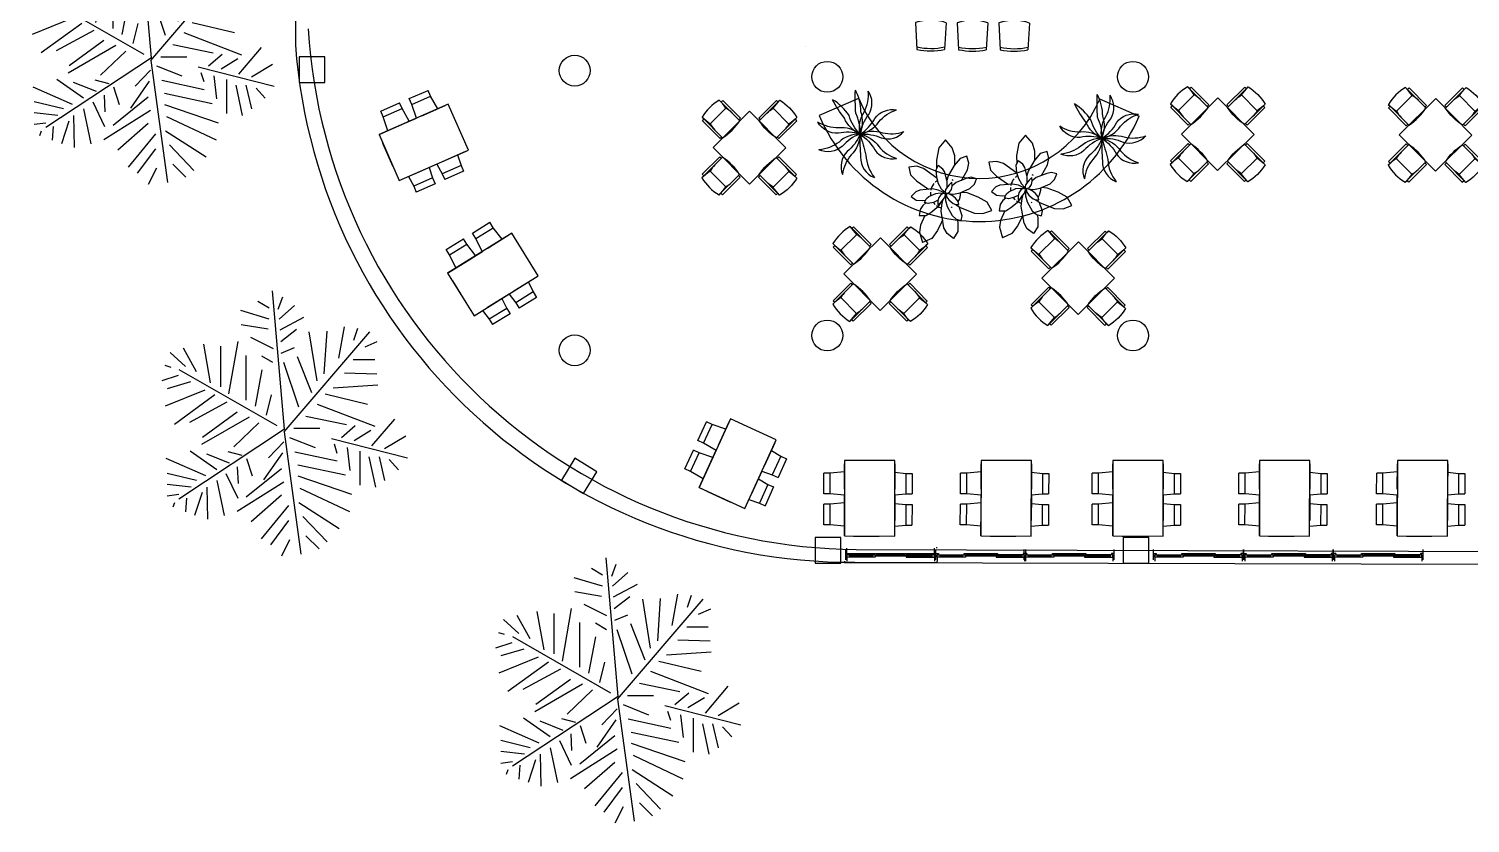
# Model space of a CAD drawing. Header units: millimetres. Extents: x -17017 to 2697, y 1903 to 18260.
# Drawn here: x -16979.64 to -16974.03, y 18212.5 to 18215.59 of the extents above; entities that cross this region are included whole.
import ezdxf

# ---------------------------------------------------------------- set-up
doc = ezdxf.new("R2010")
doc.units = ezdxf.units.MM
for name, color, linetype in [('1', 7, 'Continuous'), ('3DJORDAN', 30, 'Continuous'), ('B-FURNITURE', 22, 'Continuous'), ('CAY', 94, 'Continuous'), ('DENIZLIK', 16, 'Continuous'), ('DUVAR', 7, 'Continuous'), ('NOI THAT', 42, 'Continuous'), ('PENCERE', 3, 'Continuous'), ('sıva', 181, 'Continuous')]:
    doc.layers.add(name, color=color, linetype=linetype)
doc.styles.add('ATT', font='romans.shx')

# ---------------------------------------------------------------- blocks, each defined once
blk = doc.blocks.new('table-21')
at = {"color": 0, "linetype": 'ByBlock'}
for p, q in [((-2.289, 0.05), (-2.259, 0.572)), ((-1.689, 0.05), (-1.719, 0.572)), ((-1.48, 0.05), (-1.45, 0.572)), ((-0.88, 0.05), (-0.911, 0.572)), ((-0.669, 0.048), (-0.639, 0.57)), ((-0.069, 0.048), (-0.1, 0.57)), ((-2.4, 0), (-1.2, 0)), ((-2.4, -0.8), (-2.4, 0)), ((-1.2, 0), (0, 0)), ((0, 0), (0, -0.8)), ((-2.45, -0.5), (-2.972, -0.53)), ((0.05, -0.5), (0.572, -0.53)), ((-2.4, -1.6), (-2.4, -0.8)), ((0, -0.8), (0, -1.6)), ((-2.972, -1.07), (-2.45, -1.1)), ((0.05, -1.1), (0.572, -1.07)), ((-1.2, -1.6), (-2.4, -1.6)), ((-2.289, -1.65), (-2.259, -2.172)), ((-1.719, -2.172), (-1.689, -1.65)), ((-1.48, -1.65), (-1.45, -2.172)), ((0, -1.6), (-1.2, -1.6)), ((-0.911, -2.172), (-0.88, -1.65)), ((-0.657, -2.172), (-0.687, -1.65)), ((-0.087, -1.65), (-0.118, -2.172))]:
    blk.add_line(p, q, dxfattribs=at)
for centre, radius, start, end in [((-1.989, -0.707), 1.307, 78.0851, 101.9149), ((-1.18, -0.707), 1.307, 78.0851, 101.9149), ((-0.369, -0.708), 1.307, 78.0851, 101.9149), ((-1.989, -0.707), 1.257, 77.4636, 102.5364), ((-1.18, -0.707), 1.257, 77.4636, 102.5364), ((-0.369, -0.708), 1.257, 77.4636, 102.5364), ((-1.989, 0.925), 0.925, 251.0754, 288.9246), ((-1.18, 0.925), 0.925, 251.0754, 288.9246), ((-0.369, 0.923), 0.925, 251.0754, 288.9246), ((-1.693, -0.8), 1.307, 168.0851, 191.9149), ((-1.693, -0.8), 1.257, 167.4636, 192.5364), ((-3.325, -0.8), 0.925, 341.0754, 18.9246), ((0.925, -0.8), 0.925, 161.0754, 198.9246), ((-0.707, -0.8), 1.257, 347.4636, 12.5364), ((-0.707, -0.8), 1.307, 348.0851, 11.9149), ((-1.989, -2.525), 0.925, 71.0754, 108.9246), ((-1.18, -2.525), 0.925, 71.0754, 108.9246), ((-0.387, -2.525), 0.925, 71.0754, 108.9246), ((-1.989, -0.893), 1.257, 257.4636, 282.5364), ((-1.989, -0.893), 1.307, 258.0851, 281.9149), ((-1.18, -0.893), 1.257, 257.4636, 282.5364), ((-1.18, -0.893), 1.307, 258.0851, 281.9149), ((-0.387, -0.893), 1.257, 257.4636, 282.5364), ((-0.387, -0.893), 1.307, 258.0851, 281.9149)]:
    blk.add_arc(centre, radius, start, end, dxfattribs=at)
blk = doc.blocks.new('UI')
at = {"layer": 'B-FURNITURE', "color": 33}
for points in [[(189108, 81976), (189155, 81976)], [(189153, 81490), (189108, 81490), (189108, 81976)], [(189153, 81463), (189153, 82028)], [(189622, 81976), (189668, 81976), (189668, 81490), (189624, 81490)], [(189624, 82028), (189624, 81463)], [(189172, 81826), (189604, 81826)]]:
    blk.add_lwpolyline(points, dxfattribs=at)
for centre, radius, start, end in [((189388, 81090), 967, 75.9111, 104.0889), ((190456, 82052), 1304, 181.0501, 189.9778), ((188320, 82052), 1304, 350.0222, 358.9499), ((189897, 81656), 744, 166.7799, 178.5985), ((188880, 81656), 744, 1.4015, 13.2201), ((189388, 82560), 1122, 257.8807, 282.1193)]:
    blk.add_arc(centre, radius, start, end, dxfattribs=at)
blk = doc.blocks.new('A$C754E1EED')
at = {"layer": 'B-FURNITURE'}
blk.add_lwpolyline([(-0.707, 0), (0, -0.707), (0.707, 0), (0, 0.707)], close=True, dxfattribs=at)
at = {"layer": 'B-FURNITURE', "yscale": 0.001, "zscale": 0.001}
for p, xscale, rotation in [((191.164, 76.671), -0.001, 44.9999999997052), ((-191.164, 76.671), 0.001, 315.0000000002948), ((-76.671, 191.164), -0.001, 135.0000000002948), ((76.671, 191.164), 0.001, 224.9999999997052)]:
    blk.add_blockref('UI', p, dxfattribs=dict(at, xscale=xscale, rotation=rotation))
blk = doc.blocks.new('A$C755A44B5')
at = {"layer": 'NOI THAT'}
for p, q in [((177, 1403), (504, 1403)), ((177, 1303), (177, 1403)), ((504, 1303), (504, 1403)), ((672, 1403), (999, 1403)), ((672, 1303), (672, 1403)), ((999, 1303), (999, 1403)), ((155, 1074), (177, 1303)), ((177, 1303), (504, 1303)), ((526, 1074), (504, 1303)), ((650, 1074), (672, 1303)), ((672, 1303), (999, 1303)), ((1021, 1074), (999, 1303)), ((0, 927), (0, 522)), ((2, 1074), (2, 274)), ((1202, 1074), (2, 1074)), ((2, 1074), (452, 1074)), ((2, 1074), (2, 724)), ((249, 1074), (654, 1074)), ((745, 1074), (1150, 1074)), ((1202, 274), (1202, 1074)), ((2, 274), (1202, 274)), ((160, 274), (177, 100)), ((654, 274), (249, 274)), ((520, 274), (504, 100)), ((655, 274), (672, 100)), ((1150, 274), (745, 274)), ((1016, 274), (999, 100)), ((504, 100), (177, 100)), ((177, 100), (177, 0)), ((504, 0), (177, 0)), ((504, 100), (504, 0)), ((999, 100), (672, 100)), ((672, 100), (672, 0)), ((999, 0), (672, 0)), ((999, 100), (999, 0))]:
    blk.add_line(p, q, dxfattribs=at)
blk = doc.blocks.new('Archi.Space.tree6461')
at = {"layer": 'CAY'}
for points in [[(146.255, 50.449, -0.189994), (146.177, 51.61, 0.147093), (146.12, 52.723)], [(146.255, 50.449, -0.132218), (146.45, 51.553, 0.290059), (146.12, 52.723)], [(146.255, 50.449, 0.132218), (145.437, 51.215, -0.290059), (144.998, 52.349)], [(146.255, 50.449, 0.189994), (145.621, 51.424, -0.147093), (144.998, 52.349)], [(146.255, 50.449, -0.132218), (147.074, 51.215, 0.290059), (147.512, 52.349)], [(146.255, 50.449, -0.189994), (146.89, 51.424, 0.147093), (147.512, 52.349)], [(146.255, 50.449, -0.132218), (145.233, 50.909, 0.290059), (144.018, 50.877)], [(146.255, 50.449, -0.189994), (145.111, 50.659, 0.147093), (144.018, 50.877)], [(146.255, 50.449, 0.033158), (147.43, 50.48, 0.319903), (148.5, 51.193)], [(146.255, 50.449, -0.018871), (147.347, 50.754, 0.153534), (148.5, 51.193)], [(146.255, 50.449, 0.189994), (145.093, 50.495, 0.126541), (143.97, 50.205)], [(146.255, 50.449, 0.132218), (145.157, 50.224, -0.02063), (143.97, 50.205)], [(146.255, 50.449, -0.132218), (145.289, 49.881, 0.112756), (144.465, 49.026)], [(146.255, 50.449, -0.189994), (145.422, 49.636, -0.042997), (144.465, 49.026)], [(146.255, 50.449, 0.189994), (145.924, 49.333, -0.147093), (145.625, 48.26)], [(146.255, 50.449, 0.132218), (146.203, 49.329, -0.290059), (145.625, 48.26)], [(146.255, 50.449, -0.132218), (147.152, 49.775, 0.290059), (148.344, 49.54)], [(146.255, 50.449, -0.189994), (147.326, 49.993, 0.147093), (148.344, 49.54)], [(146.255, 50.449, 0.189994), (146.66, 49.358, -0.147093), (147.065, 48.319)], [(146.255, 50.449, 0.132218), (146.886, 49.522, -0.290059), (147.065, 48.319)]]:
    blk.add_lwpolyline(points, format="xyb", dxfattribs=at)
blk = doc.blocks.new('Archi.Space.tree4542')
at = {"layer": 'CAY'}
for p, q in [((179.939, 63.706), (179.506, 63.455)), ((180.1, 63.243), (179.939, 63.706)), ((178.297, 62.914), (178.215, 62.638)), ((178.578, 62.806), (178.297, 62.914)), ((179.245, 62.994), (179.028, 62.427)), ((179.506, 63.455), (179.245, 62.994)), ((180.08, 62.798), (180.1, 63.243)), ((177.496, 62.502), (177.126, 62.415)), ((177.126, 62.415), (177.242, 62.056)), ((177.825, 62.44), (177.496, 62.502)), ((178.378, 62.126), (177.825, 62.44)), ((178.215, 62.638), (178.271, 62.407)), ((178.271, 62.407), (178.482, 61.852)), ((178.802, 62.571), (178.578, 62.806)), ((179.032, 62.056), (178.802, 62.571)), ((179.028, 62.427), (179, 62.127)), ((180.212, 62.171), (179.759, 62.012)), ((179.792, 62.059), (180.08, 62.798)), ((180.466, 62.118), (180.212, 62.171)), ((180.391, 61.861), (180.466, 62.118)), ((176.691, 61.651), (176.276, 61.295)), ((177.115, 61.789), (176.691, 61.651)), ((177.571, 61.784), (177.115, 61.789)), ((177.242, 62.056), (177.609, 61.753)), ((177.609, 61.753), (178.152, 61.441)), ((178.451, 61.388), (177.96, 61.269)), ((178.152, 61.441), (178.389, 61.373)), ((178.738, 61.378), (178.451, 61.388)), ((178.674, 61.639), (178.479, 61.628)), ((178.479, 61.628), (178.609, 61.488)), ((178.482, 61.852), (178.658, 61.638)), ((178.609, 61.488), (178.858, 61.301)), ((178.85, 61.609), (178.674, 61.639)), ((178.763, 61.372), (178.738, 61.378)), ((178.995, 61.508), (178.85, 61.609)), ((179.036, 61.426), (178.995, 61.508)), ((179.094, 61.714), (179.032, 62.056)), ((179.046, 61.34), (179.036, 61.426)), ((179.036, 61.311), (179.046, 61.34)), ((179.038, 61.405), (179.065, 61.426)), ((179.065, 61.426), (179.094, 61.714)), ((179.103, 61.503), (179.074, 61.359)), ((179.074, 61.359), (179.084, 61.34)), ((179.084, 61.34), (179.113, 61.33)), ((179.167, 61.649), (179.103, 61.503)), ((179.113, 61.33), (179.247, 61.369)), ((179.128, 61.335), (179.161, 61.302)), ((179.301, 61.81), (179.167, 61.649)), ((179.247, 61.369), (179.39, 61.471)), ((179.477, 61.962), (179.301, 61.81)), ((179.39, 61.471), (179.578, 61.702)), ((179.43, 61.302), (179.735, 61.38)), ((179.631, 61.993), (179.477, 61.962)), ((179.578, 61.702), (179.631, 61.83)), ((179.631, 61.831), (179.792, 62.059)), ((179.631, 61.83), (179.631, 61.993)), ((179.735, 61.38), (180.208, 61.646)), ((180.208, 61.646), (180.391, 61.861)), ((180.404, 61.903), (180.567, 61.935)), ((180.567, 61.935), (181.035, 61.935)), ((181.133, 61.379), (180.846, 61.219)), ((181.035, 61.935), (181.388, 61.714)), ((181.388, 61.714), (181.133, 61.379)), ((176.276, 61.295), (176.694, 60.946)), ((176.694, 60.946), (177.332, 60.834)), ((177.332, 60.834), (177.769, 60.841)), ((177.795, 61.162), (177.615, 60.918)), ((177.615, 60.918), (177.847, 60.802)), ((178.26, 60.845), (177.758, 60.155)), ((177.96, 61.269), (177.795, 61.162)), ((177.847, 60.802), (178.22, 60.834)), ((178.22, 60.834), (178.536, 60.926)), ((178.536, 60.926), (178.815, 61.081)), ((178.815, 61.081), (178.978, 61.244)), ((178.882, 60.927), (178.818, 60.623)), ((178.818, 60.623), (178.883, 59.97)), ((178.858, 61.301), (178.969, 61.282)), ((178.998, 61.177), (178.882, 60.927)), ((179.007, 61.225), (178.965, 61.231)), ((178.969, 61.282), (179.026, 61.302)), ((178.978, 61.244), (178.978, 61.282)), ((179.065, 61.206), (178.998, 61.177)), ((179.015, 61.184), (179.007, 61.225)), ((179.026, 61.302), (179.036, 61.311)), ((179.026, 61.023), (179.044, 61.197)), ((179.056, 60.803), (179.026, 61.023)), ((179.074, 61.282), (179.055, 61.234)), ((179.055, 61.234), (179.074, 61.148)), ((179.214, 60.432), (179.056, 60.803)), ((179.142, 61.292), (179.074, 61.282)), ((179.074, 61.148), (179.125, 61.057)), ((179.125, 61.057), (179.275, 60.948)), ((179.29, 61.243), (179.142, 61.292)), ((179.161, 61.302), (179.43, 61.302)), ((179.275, 60.948), (179.449, 60.908)), ((179.525, 61.055), (179.29, 61.243)), ((179.545, 61.119), (179.364, 61.183)), ((179.42, 61.148), (179.398, 61.156)), ((179.411, 60.917), (179.523, 60.68)), ((179.7, 60.952), (179.42, 61.148)), ((179.449, 60.908), (179.65, 60.908)), ((179.523, 60.68), (179.581, 60.408)), ((179.65, 60.908), (179.525, 61.055)), ((179.976, 61.074), (179.545, 61.119)), ((180.041, 60.543), (179.7, 60.952)), ((180.846, 61.219), (179.976, 61.074)), ((180.441, 61.152), (180.985, 60.878)), ((180.985, 60.878), (181.385, 60.595)), ((181.385, 60.595), (181.606, 60.108)), ((177.758, 60.155), (177.645, 59.816)), ((178.408, 59.8), (178.839, 60.411)), ((178.883, 59.97), (178.968, 59.755)), ((179.319, 60.311), (179.214, 60.432)), ((179.526, 60.207), (179.319, 60.311)), ((179.401, 59.785), (179.423, 60.092)), ((179.423, 60.092), (179.412, 60.264)), ((179.581, 60.408), (179.526, 60.207)), ((179.545, 60.276), (179.675, 60.121)), ((179.675, 60.121), (179.886, 59.986)), ((179.886, 59.986), (180.207, 59.938)), ((180.207, 60.271), (180.041, 60.543)), ((180.207, 59.938), (180.207, 60.271)), ((180.207, 60.23), (180.702, 60.004)), ((180.702, 60.004), (181.061, 59.954)), ((181.061, 59.954), (181.606, 60.108)), ((177.645, 59.816), (177.692, 59.391)), ((177.692, 59.391), (178.095, 59.487)), ((178.095, 59.487), (178.408, 59.8)), ((178.968, 59.755), (179.209, 59.526)), ((179.209, 59.526), (179.401, 59.785))]:
    blk.add_line(p, q, dxfattribs=at)
for start, end in [(57.15823, 93.20406), (172.43452, 176.92959), (149.2581, 153.75318), (21.26533, 25.7604), (212.14229, 223.57709), (229.81785, 257.66371), (306.65509, 316.41797), (323.02824, 344.4965), (265.28479, 278.74986)]:
    blk.add_arc((179.055, 61.302), 0.787, start, end, dxfattribs=at)
blk = doc.blocks.new('12PPLT13')
at = {"color": 0, "linetype": 'ByBlock'}
for p, q in [((0.0819, 0.4233), (0.0324, 0.5059)), ((0.0426, 0.2163), (0.1175, 0.5123)), ((0.0718, 0.3738), (-0.0324, 0.4627)), ((0.1251, 0.4411), (0.1645, 0.4767)), ((-0.3133, 0.3476), (-0.3336, 0.3946)), ((-0.2128, 0.2671), (-0.209, 0.3928)), ((-0.1544, 0.2226), (-0.1658, 0.3967)), ((0.1137, 0.4017), (0.2064, 0.4233)), ((0.0175, 0.0323), (-0.3715, 0.3655)), ((-0.2636, 0.3014), (-0.2636, 0.3852)), ((-0.1302, 0.1921), (-0.0908, 0.3573)), ((-0.0908, 0.1604), (-0.0044, 0.3852)), ((0.0502, 0.3052), (0.0108, 0.37)), ((0.1137, 0.3624), (0.2319, 0.3878)), ((-0.3397, 0.304), (-0.3867, 0.3193)), ((0.0387, 0.2556), (-0.007, 0.309)), ((0.0781, 0.2772), (0.1671, 0.2874)), ((0.0921, 0.3268), (0.2242, 0.3268)), ((0.1887, 0.0854), (0.2598, 0.2938)), ((0.2357, 0.093), (0.3271, 0.2861)), ((-0.269, 0.2445), (-0.3909, 0.2673)), ((-0.0438, 0.1172), (-0.0121, 0.2747)), ((0.0642, 0.2264), (0.0997, 0.2379)), ((0.0946, 0.074), (0.1302, 0.2391)), ((0.1455, 0.0854), (0.1848, 0.2709)), ((0.2916, 0.0892), (0.3932, 0.2467)), ((-0.209, 0.1883), (-0.3741, 0.1997)), ((0.0032, 0.0702), (0.0032, 0.1718)), ((0.3462, 0.1045), (0.4453, 0.1997)), ((-0.181, 0.1604), (-0.3716, 0.1299)), ((-0.134, 0.14), (-0.275, 0.0841)), ((0.0387, 0.0536), (0.0781, 0.1527)), ((0.4211, 0.1172), (0.472, 0.168)), ((-0.4211, 0.013), (-0.4745, 0.0727)), ((-0.38, 0.0169), (-0.4288, 0.1095)), ((-0.3346, 0.0191), (-0.3818, 0.0803)), ((-0.2891, 0.0211), (-0.3106, 0.0727)), ((-0.0794, 0.0892), (-0.2522, 0.0308)), ((0.0175, 0.0323), (0.4923, 0.0968)), ((0.0071, 0.0339), (-0.5317, -0.0124)), ((-0.4605, 0.0092), (-0.5075, 0.027)), ((-0.0058, 0.0056), (-0.2242, -0.3757)), ((0.0071, 0.0339), (0.2789, -0.377)), ((0.0553, 0.0308), (0.1175, -0.0289)), ((0.0985, 0.0257), (0.2039, -0.048)), ((0.1607, 0.0219), (0.2712, -0.1153)), ((0.2128, 0.0308), (0.3271, -0.1509)), ((0.2636, 0.0219), (0.3665, -0.0963)), ((0.303, 0.0498), (0.4326, -0.0569)), ((0.3614, 0.0498), (0.4567, -0.0213)), ((0.4364, 0.0536), (0.4999, 0.0219)), ((-0.4643, -0.0264), (-0.4898, -0.0696)), ((-0.4211, -0.0264), (-0.4542, -0.1369)), ((-0.3818, -0.0302), (-0.3996, -0.1344)), ((-0.3063, -0.0091), (-0.35, -0.0975)), ((-0.2523, -0.0111), (-0.2777, -0.0543)), ((-0.0832, -0.0797), (-0.2242, -0.0531)), ((-0.0476, -0.0366), (-0.1264, -0.0175)), ((-0.04, -0.1039), (0.0667, -0.2894)), ((-0.0186, -0.066), (0.0755, -0.1639)), ((0.1201, -0.1136), (0.1887, -0.092)), ((-0.1302, -0.1826), (-0.3348, -0.1471)), ((-0.1061, -0.1153), (-0.2801, -0.1153)), ((-0.0591, -0.1509), (0.0387, -0.2855)), ((0.1088, -0.1306), (0.0948, -0.1852)), ((0.1527, -0.1499), (0.2175, -0.1473)), ((0.1785, -0.1941), (0.275, -0.1483)), ((-0.1582, -0.2144), (-0.3157, -0.2144)), ((-0.0985, -0.1903), (-0.0197, -0.3364)), ((0.1391, -0.1801), (0.1035, -0.269)), ((0.2064, -0.2297), (0.3424, -0.2017)), ((-0.1734, -0.2538), (-0.3233, -0.2805)), ((-0.1455, -0.2767), (-0.0832, -0.4304)), ((-0.1264, -0.2373), (-0.0121, -0.3948)), ((0.1645, -0.2297), (0.0921, -0.3338)), ((0.1887, -0.2728), (0.1213, -0.4266)), ((0.2319, -0.269), (0.3564, -0.2665)), ((-0.2166, -0.3084), (-0.3081, -0.3592)), ((-0.1772, -0.3326), (-0.1505, -0.4228)), ((0.2064, -0.3084), (0.1785, -0.4228)), ((0.2319, -0.33), (0.2217, -0.4228)), ((0.2535, -0.2868), (0.3424, -0.316)), ((-0.2369, -0.3516), (-0.2916, -0.4113)), ((-0.2014, -0.3796), (-0.181, -0.4431)), ((0.2611, -0.377), (0.2674, -0.4228)), ((0.275, -0.3478), (0.3284, -0.3516)), ((-0.2331, -0.4075), (-0.2407, -0.4304)), ((0.2928, -0.3948), (0.3106, -0.4012))]:
    blk.add_line(p, q, dxfattribs=at)
at = {"color": 0, "linetype": 'ByBlock', "style": 'ATT'}
for tag, p, flags in [('ITEM', (-1, -3.25), 3), ('ROOM_NUMBER', (-1, -4.5833), 1)]:
    blk.add_attdef(tag, p, '', height=1, dxfattribs=dict(at, flags=flags))

msp = doc.modelspace()

# ---------------------------------------------------------------- linework, layer by layer
at = {"layer": '1'}
for p, q in [((-16976.4122, 18215.3221), (-16976.5662, 18215.2565)), ((-16975.475, 18215.3206), (-16975.3199, 18215.254))]:
    msp.add_line(p, q, dxfattribs=at)
for points in [[(-16978.5951, 18219.0264), (-16978.6044, 18215.5295)], [(-16976.4214, 18213.5689), (-16972.983, 18213.5586)], [(-16976.4215, 18213.5189), (-16972.9831, 18213.5086)]]:
    msp.add_lwpolyline(points, dxfattribs=at)
for points in [[(-16978.4892, 18215.4845), (-16978.5892, 18215.4845), (-16978.5892, 18215.3845), (-16978.4892, 18215.3845)], [(-16977.4311, 18213.8714), (-16977.5163, 18213.9239), (-16977.5687, 18213.8387), (-16977.4836, 18213.7863)], [(-16976.4817, 18213.6153), (-16976.5817, 18213.6153), (-16976.5817, 18213.5153), (-16976.4817, 18213.5153)], [(-16975.2834, 18213.6153), (-16975.3834, 18213.6153), (-16975.3834, 18213.5153), (-16975.2834, 18213.5153)]]:
    msp.add_lwpolyline(points, close=True, dxfattribs=at)
for centre in [(-16977.5172, 18215.4308), (-16976.5343, 18215.4069), (-16975.3447, 18215.4069), (-16976.5343, 18214.4011), (-16975.3447, 18214.4011), (-16977.5172, 18214.3434)]:
    msp.add_circle(centre, 0.06, dxfattribs=at)
for centre, radius, start, end in [((-16976.4004, 18215.7269), 2.1582, 183.5509, 269.4436), ((-16976.4358, 18215.6941), 2.1749, 184.3396, 270.2299), ((-16976.5367, 18215.524), 0.0837, 179.8278, 179.8295), ((-16975.9425, 18215.5222), 0.5105, 203.0812, 336.6738), ((-16975.9425, 18215.5222), 0.6779, 203.0812, 336.6897)]:
    msp.add_arc(centre, radius, start, end, dxfattribs=at)
at = {"layer": 'DENIZLIK'}
for p, q in [((-16976.1076, 18213.5735), (-16976.1076, 18213.5785)), ((-16976.4676, 18213.5235), (-16976.4676, 18213.5185)), ((-16976.4676, 18213.5185), (-16976.1076, 18213.5185)), ((-16976.1076, 18213.5235), (-16976.1076, 18213.5185))]:
    msp.add_line(p, q, dxfattribs=at)
at = {"layer": 'DUVAR'}
for p, q in [((-16976.4626, 18213.5285), (-16976.4626, 18213.5685)), ((-16976.1126, 18213.5285), (-16976.1126, 18213.5685)), ((-16976.1119, 18213.5285), (-16976.1119, 18213.5685)), ((-16975.7681, 18213.5285), (-16975.7681, 18213.5685)), ((-16975.7619, 18213.5285), (-16975.7619, 18213.5685)), ((-16975.4181, 18213.5285), (-16975.4181, 18213.5685)), ((-16975.2649, 18213.5285), (-16975.2649, 18213.5685)), ((-16974.9149, 18213.5285), (-16974.9149, 18213.5685)), ((-16974.9138, 18213.5285), (-16974.9138, 18213.5685)), ((-16974.5651, 18213.5285), (-16974.5651, 18213.5685)), ((-16974.5638, 18213.5285), (-16974.5638, 18213.5685)), ((-16974.2151, 18213.5285), (-16974.2151, 18213.5685))]:
    msp.add_line(p, q, dxfattribs=at)
at = {"layer": 'PENCERE'}
for p, q in [((-16976.4576, 18213.5485), (-16976.3476, 18213.5485)), ((-16976.4476, 18213.5435), (-16976.3576, 18213.5435)), ((-16976.2226, 18213.5435), (-16976.3476, 18213.5435)), ((-16976.3426, 18213.5485), (-16976.2326, 18213.5485)), ((-16976.1276, 18213.5435), (-16976.2176, 18213.5435)), ((-16976.1069, 18213.5485), (-16975.9969, 18213.5485)), ((-16976.0969, 18213.5435), (-16976.0069, 18213.5435)), ((-16975.8719, 18213.5435), (-16975.9969, 18213.5435)), ((-16975.9919, 18213.5485), (-16975.8819, 18213.5485)), ((-16975.7769, 18213.5435), (-16975.8669, 18213.5435)), ((-16975.7631, 18213.5485), (-16975.6531, 18213.5485)), ((-16975.7531, 18213.5435), (-16975.6631, 18213.5435)), ((-16975.5281, 18213.5435), (-16975.6531, 18213.5435)), ((-16975.6481, 18213.5485), (-16975.5381, 18213.5485)), ((-16975.4331, 18213.5435), (-16975.5231, 18213.5435)), ((-16975.2599, 18213.5485), (-16975.1499, 18213.5485)), ((-16975.2499, 18213.5435), (-16975.1599, 18213.5435)), ((-16975.0249, 18213.5435), (-16975.1499, 18213.5435)), ((-16975.1449, 18213.5485), (-16975.0349, 18213.5485)), ((-16974.9299, 18213.5435), (-16975.0199, 18213.5435)), ((-16974.9088, 18213.5485), (-16974.7988, 18213.5485)), ((-16974.8988, 18213.5435), (-16974.8088, 18213.5435)), ((-16974.6738, 18213.5435), (-16974.7988, 18213.5435)), ((-16974.7938, 18213.5485), (-16974.6838, 18213.5485)), ((-16974.5788, 18213.5435), (-16974.6688, 18213.5435)), ((-16974.5688, 18213.5435), (-16974.5601, 18213.5435)), ((-16974.5601, 18213.5485), (-16974.4501, 18213.5485)), ((-16974.5501, 18213.5435), (-16974.4601, 18213.5435)), ((-16974.3251, 18213.5435), (-16974.4501, 18213.5435)), ((-16974.4451, 18213.5485), (-16974.3351, 18213.5485)), ((-16974.2301, 18213.5435), (-16974.3201, 18213.5435))]:
    msp.add_line(p, q, dxfattribs=at)
for points in [[(-16976.4576, 18213.5435), (-16976.4626, 18213.5435), (-16976.4626, 18213.5535), (-16976.1126, 18213.5535)], [(-16976.3476, 18213.5385), (-16976.4576, 18213.5385), (-16976.4576, 18213.5485)], [(-16976.4526, 18213.5535), (-16976.4526, 18213.5485)], [(-16976.4476, 18213.5485), (-16976.4476, 18213.5385)], [(-16976.3576, 18213.5385), (-16976.3576, 18213.5485)], [(-16976.3526, 18213.5485), (-16976.3526, 18213.5535)], [(-16976.3476, 18213.5485), (-16976.3476, 18213.5385)], [(-16976.3426, 18213.5535), (-16976.3426, 18213.5435)], [(-16976.2326, 18213.5535), (-16976.2326, 18213.5435)], [(-16976.1176, 18213.5485), (-16976.2276, 18213.5485), (-16976.2276, 18213.5385), (-16976.1176, 18213.5385)], [(-16976.2226, 18213.5535), (-16976.2226, 18213.5435)], [(-16976.2176, 18213.5385), (-16976.2176, 18213.5485)], [(-16976.1276, 18213.5485), (-16976.1276, 18213.5385)], [(-16976.1226, 18213.5535), (-16976.1226, 18213.5485)], [(-16976.1176, 18213.5435), (-16976.1126, 18213.5435), (-16976.1126, 18213.5535)], [(-16976.1176, 18213.5385), (-16976.1176, 18213.5485)], [(-16976.1069, 18213.5435), (-16976.1119, 18213.5435), (-16976.1119, 18213.5535), (-16976.1019, 18213.5535), (-16976.1019, 18213.5485)], [(-16975.9969, 18213.5385), (-16976.1069, 18213.5385), (-16976.1069, 18213.5485)], [(-16976.0969, 18213.5485), (-16976.0969, 18213.5385)], [(-16976.0069, 18213.5385), (-16976.0069, 18213.5485)], [(-16976.0019, 18213.5485), (-16976.0019, 18213.5535), (-16975.8719, 18213.5535)], [(-16975.9969, 18213.5485), (-16975.9969, 18213.5385)], [(-16975.9919, 18213.5535), (-16975.9919, 18213.5435)], [(-16975.8819, 18213.5535), (-16975.8819, 18213.5435)], [(-16975.7669, 18213.5485), (-16975.8769, 18213.5485), (-16975.8769, 18213.5385), (-16975.7669, 18213.5385)], [(-16975.8719, 18213.5535), (-16975.8719, 18213.5435)], [(-16975.8669, 18213.5385), (-16975.8669, 18213.5485)], [(-16975.7769, 18213.5485), (-16975.7769, 18213.5385)], [(-16975.7581, 18213.5535), (-16975.7719, 18213.5535), (-16975.7719, 18213.5485)], [(-16975.7619, 18213.5435), (-16975.7681, 18213.5435), (-16975.7681, 18213.5535)], [(-16975.7669, 18213.5385), (-16975.7669, 18213.5485)], [(-16975.6531, 18213.5385), (-16975.7631, 18213.5385), (-16975.7631, 18213.5485)], [(-16975.7619, 18213.5435), (-16975.7619, 18213.5535)], [(-16975.7581, 18213.5535), (-16975.7581, 18213.5485)], [(-16975.7531, 18213.5485), (-16975.7531, 18213.5385)], [(-16975.6631, 18213.5385), (-16975.6631, 18213.5485)], [(-16975.6581, 18213.5485), (-16975.6581, 18213.5535), (-16975.5281, 18213.5535)], [(-16975.6531, 18213.5485), (-16975.6531, 18213.5385)], [(-16975.6481, 18213.5535), (-16975.6481, 18213.5435)], [(-16975.5381, 18213.5535), (-16975.5381, 18213.5435)], [(-16975.4231, 18213.5485), (-16975.5331, 18213.5485), (-16975.5331, 18213.5385), (-16975.4231, 18213.5385)], [(-16975.5281, 18213.5535), (-16975.5281, 18213.5435)], [(-16975.5231, 18213.5385), (-16975.5231, 18213.5485)], [(-16975.4331, 18213.5485), (-16975.4331, 18213.5385)], [(-16975.4231, 18213.5435), (-16975.4181, 18213.5435), (-16975.4181, 18213.5535), (-16975.4281, 18213.5535), (-16975.4281, 18213.5485)], [(-16975.4231, 18213.5385), (-16975.4231, 18213.5485)], [(-16975.2599, 18213.5435), (-16975.2649, 18213.5435), (-16975.2649, 18213.5535), (-16975.2549, 18213.5535), (-16975.2549, 18213.5485)], [(-16975.1499, 18213.5385), (-16975.2599, 18213.5385), (-16975.2599, 18213.5485)], [(-16975.2499, 18213.5485), (-16975.2499, 18213.5385)], [(-16975.1599, 18213.5385), (-16975.1599, 18213.5485)], [(-16975.1549, 18213.5485), (-16975.1549, 18213.5535), (-16975.0249, 18213.5535)], [(-16975.1499, 18213.5485), (-16975.1499, 18213.5385)], [(-16975.1449, 18213.5535), (-16975.1449, 18213.5435)], [(-16975.0349, 18213.5535), (-16975.0349, 18213.5435)], [(-16974.9199, 18213.5485), (-16975.0299, 18213.5485), (-16975.0299, 18213.5385), (-16974.9199, 18213.5385)], [(-16975.0249, 18213.5535), (-16975.0249, 18213.5435)], [(-16975.0199, 18213.5385), (-16975.0199, 18213.5485)], [(-16974.9299, 18213.5485), (-16974.9299, 18213.5385)], [(-16974.9199, 18213.5435), (-16974.9149, 18213.5435), (-16974.9149, 18213.5535), (-16974.9249, 18213.5535), (-16974.9249, 18213.5485)], [(-16974.9199, 18213.5385), (-16974.9199, 18213.5485)], [(-16974.9088, 18213.5435), (-16974.9138, 18213.5435), (-16974.9138, 18213.5535), (-16974.9038, 18213.5535), (-16974.9038, 18213.5485)], [(-16974.7988, 18213.5385), (-16974.9088, 18213.5385), (-16974.9088, 18213.5485)], [(-16974.8988, 18213.5485), (-16974.8988, 18213.5385)], [(-16974.8088, 18213.5385), (-16974.8088, 18213.5485)], [(-16974.8038, 18213.5485), (-16974.8038, 18213.5535), (-16974.6738, 18213.5535)], [(-16974.7988, 18213.5485), (-16974.7988, 18213.5385)], [(-16974.7938, 18213.5535), (-16974.7938, 18213.5435)], [(-16974.6838, 18213.5535), (-16974.6838, 18213.5435)], [(-16974.5688, 18213.5485), (-16974.6788, 18213.5485), (-16974.6788, 18213.5385), (-16974.5688, 18213.5385)], [(-16974.6738, 18213.5535), (-16974.6738, 18213.5435)], [(-16974.6688, 18213.5385), (-16974.6688, 18213.5485)], [(-16974.5788, 18213.5485), (-16974.5788, 18213.5385)], [(-16974.5551, 18213.5535), (-16974.5738, 18213.5535), (-16974.5738, 18213.5485)], [(-16974.5688, 18213.5385), (-16974.5688, 18213.5485)], [(-16974.5651, 18213.5435), (-16974.5651, 18213.5535)], [(-16974.5638, 18213.5435), (-16974.5638, 18213.5535)], [(-16974.4501, 18213.5385), (-16974.5601, 18213.5385), (-16974.5601, 18213.5485)], [(-16974.5551, 18213.5535), (-16974.5551, 18213.5485)], [(-16974.5501, 18213.5485), (-16974.5501, 18213.5385)], [(-16974.4601, 18213.5385), (-16974.4601, 18213.5485)], [(-16974.4551, 18213.5485), (-16974.4551, 18213.5535), (-16974.3251, 18213.5535)], [(-16974.4501, 18213.5485), (-16974.4501, 18213.5385)], [(-16974.4451, 18213.5535), (-16974.4451, 18213.5435)], [(-16974.3351, 18213.5535), (-16974.3351, 18213.5435)], [(-16974.2201, 18213.5485), (-16974.3301, 18213.5485), (-16974.3301, 18213.5385), (-16974.2201, 18213.5385)], [(-16974.3251, 18213.5535), (-16974.3251, 18213.5435)], [(-16974.3201, 18213.5385), (-16974.3201, 18213.5485)], [(-16974.2301, 18213.5485), (-16974.2301, 18213.5385)], [(-16974.2201, 18213.5435), (-16974.2151, 18213.5435), (-16974.2151, 18213.5535), (-16974.2251, 18213.5535), (-16974.2251, 18213.5485)], [(-16974.2201, 18213.5385), (-16974.2201, 18213.5485)]]:
    msp.add_lwpolyline(points, dxfattribs=at)
at = {"layer": 'sıva'}
for p, q in [((-16976.4576, 18213.5535), (-16976.4576, 18213.5735)), ((-16976.4576, 18213.5385), (-16976.4576, 18213.5235)), ((-16976.1176, 18213.5535), (-16976.1176, 18213.5735)), ((-16976.1176, 18213.5385), (-16976.1176, 18213.5235)), ((-16976.1069, 18213.5385), (-16976.1069, 18213.5235)), ((-16975.7669, 18213.5385), (-16975.7669, 18213.5235)), ((-16975.7631, 18213.5385), (-16975.7631, 18213.5235)), ((-16975.4231, 18213.5385), (-16975.4231, 18213.5235)), ((-16975.2599, 18213.5385), (-16975.2599, 18213.5235)), ((-16974.9199, 18213.5385), (-16974.9199, 18213.5235)), ((-16974.9088, 18213.5385), (-16974.9088, 18213.5235)), ((-16974.5688, 18213.5385), (-16974.5688, 18213.5235)), ((-16974.5601, 18213.5385), (-16974.5601, 18213.5235)), ((-16974.2201, 18213.5385), (-16974.2201, 18213.5235))]:
    msp.add_line(p, q, dxfattribs=at)

# ---------------------------------------------------------------- block references
for name, p, xscale, yscale, zscale, rotation in [('A$C754E1EED', (-16976.8372, 18215.1314), 0.1999999999999999, 0.1999999999999999, 0.1999999999999999, 179.8278413862795), ('Archi.Space.tree6461', (-16980.1905, 18226.1528), 0.07500000000000001, 0.07500000000000001, 0.07500000000000001, 270), ('Archi.Space.tree6461', (-16979.2494, 18226.1362), 0.07500000000000001, 0.07500000000000001, 0.07500000000000001, 270), ('A$C754E1EED', (-16975.0146, 18215.1833), 0.1999999999999999, 0.1999999999999999, 0.1999999999999999, 179.8278413862795), ('A$C754E1EED', (-16974.1666, 18215.1808), 0.1999999999999999, 0.1999999999999999, 0.1999999999999999, 179.8278413862795), ('Archi.Space.tree4542', (-16980.6717, 18228.3826), 0.07500000000000001, 0.07500000000000001, 0.07500000000000001, 270), ('Archi.Space.tree4542', (-16980.3601, 18228.4012), 0.07500000000000001, 0.07500000000000001, 0.07500000000000001, 270), ('A$C754E1EED', (-16976.3282, 18214.6398), 0.1999999999999999, 0.1999999999999999, 0.1999999999999999, 179.8278413862795), ('A$C754E1EED', (-16975.5576, 18214.624), 0.1999999999999999, 0.1999999999999999, 0.1999999999999999, 179.8278413862795)]:
    msp.add_blockref(name, p, dxfattribs=dict(xscale=xscale, yscale=yscale, zscale=zscale, rotation=rotation))
at = {"layer": '3DJORDAN', "xscale": 0.1999999999999999, "yscale": 0.1999999999999999, "zscale": 0.1999999999999999, "rotation": 179.8278413862795}
msp.add_blockref('table-21', (-16976.205, 18215.6272), dxfattribs=at)
at = {"layer": 'CAY', "rotation": 270}
for p in [(-16979.1987, 18215.4883), (-16978.6804, 18214.0434), (-16977.3826, 18213.0047)]:
    msp.add_blockref('12PPLT13', p, dxfattribs=at)
at = {"layer": 'NOI THAT', "linetype": 'Continuous', "xscale": 0.0002447502039605752, "yscale": 0.0002447502039605752, "zscale": 0.0002447502039605752}
for p, rotation in [((-16978.1735, 18214.9414), 23.72320471588741), ((-16977.8735, 18214.4203), 31.85437807344995), ((-16976.7945, 18213.6997), 65.40757920401677), ((-16976.2048, 18213.6203), 89.82784138627946), ((-16975.6733, 18213.6203), 89.82784138627946), ((-16975.1604, 18213.6203), 89.82784138627946), ((-16974.5899, 18213.6203), 89.82784138627946), ((-16974.0535, 18213.6203), 89.82784138627946)]:
    msp.add_blockref('A$C755A44B5', p, dxfattribs=dict(at, rotation=rotation))

doc.saveas('drawing.dxf')
